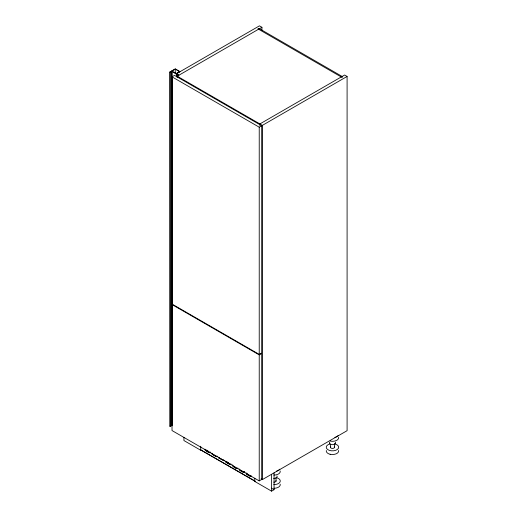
<?xml version="1.0" encoding="UTF-8"?>
<svg xmlns="http://www.w3.org/2000/svg" width="517" height="517" viewBox="0 0 517 517"><rect width="100%" height="100%" fill="white"/><g stroke="black" fill="none" stroke-linecap="round" stroke-linejoin="round"><path stroke-width="0.78" d="M218.594 457.261L218.943 457.991L224.113 460.647M232.501 465.08C232.631 466.463 238.156 469.972 237.898 468.092M239.19 469.152C239.41 470.606 243.921 473.385 244.806 472.402M177.874 74.978L176.329 73.672L179.922 71.598L175.25 68.897L169.906 71.986L170.08 426.312L171.967 425.581L171.967 71.352L169.906 71.986M246.318 472.971C244.799 473.96 252.723 478.328 251.327 475.898M261.13 478.878L262.371 479.595L347.094 430.68L347.094 76.451L262.371 125.366L176.478 75.779L177.538 75.127L177.473 74.551L171.967 71.352M177.829 75.101L176.827 75.779L177.208 75.999L178.785 75.088M204.958 449.202C204.26 450.527 211.169 454.424 210.387 452.123M232.417 465.048C231.79 466.457 238.285 469.966 237.717 468.202M171.831 71.075L175.25 69.097L179.573 71.598L176.155 73.569L171.831 71.075L171.825 425.523M172.019 76.833L174.507 75.398L261.712 125.747L261.712 352.962L259.23 354.391L172.019 304.041L172.019 76.833L259.23 127.182L261.712 125.747M261.932 30.509L261.932 27.285L177.208 76.199L177.208 77.634M259.23 354.901L261.712 353.466L261.712 479.466L259.23 480.9L172.019 430.551L172.019 304.552L259.23 354.901L259.23 480.9M169.906 426.208L171.909 425.052M205.217 450.068L210.309 452.743L210.128 452.117M211.905 453.144C210.858 454.32 218.142 457.926 217.314 456.207M212.086 454.036L216.998 456.66M218.943 457.991L224.035 460.666L223.674 459.878M225.632 461.067C224.565 462.237 232.133 466.043 230.983 464.014M225.813 461.959L230.724 464.583M239.545 469.888L244.638 472.557L244.27 471.775M246.415 473.85L251.508 476.525M254.778 478.238L254.778 481.45L271.574 491.15L274.055 489.715L274.055 472.848M247.307 473.32L246.577 473.32M330.098 454.256L331.668 454.501A6.217 3.587 0 0 0 338.641 450.475M216.817 456.763L217.075 456.194M230.543 464.693L230.724 464.007M261.932 27.285L259.45 25.85L176.478 73.757L178.96 75.185M347.094 76.451L344.613 75.017L259.889 123.938L259.889 125.547M206.567 450.003L207.918 450.785M227.163 461.894L228.514 462.676M271.367 488.164L274.055 489.715M254.92 480.984L200.654 449.868L255.43 481.495M239.726 469.779L239.358 469.152M226 461.855L225.683 461.461M219.124 457.888L218.762 457.254M205.398 449.964L205.081 449.57M177.68 74.467L177.699 76.102M244.547 471.737L244.806 472.183M334.473 443.76L334.473 447.412M330.453 444.174L330.453 447.102M276.039 477.495L276.039 481.146M271.574 474.283L271.574 491.15M262.371 125.366L262.371 479.595M259.23 127.182L259.23 354.391M200.725 446.229L200.725 450.249L183.929 440.549L183.929 437.337M177.854 75.036L177.854 76.652M175.25 69.097L175.25 73.937M171.657 71.281L171.657 425.504M171.566 71.281L171.566 425.51M171.489 71.301L171.489 425.523M171.347 71.352L171.347 425.581M170.08 72.083L170.08 426.312M334.842 443.929A6.236 3.6 0 0 1 337.42 449.441A6.236 3.6 0 0 1 327.526 449.454A6.236 3.6 0 0 1 330.066 443.935M334.337 446.811A2.023 1.17 0 0 1 332.463 448.426A2.023 1.17 0 0 1 330.596 446.804M335.346 442.184A3.115 1.797 0 0 1 332.457 444.672A3.115 1.797 0 0 1 329.587 442.177M338.648 437.285A6.236 3.6 0 0 1 330.092 441.072M330.143 454.281A6.217 3.587 0 0 1 326.324 450.494M338.221 435.45A6.236 3.6 0 0 1 334.861 437.388M276.408 477.663A6.236 3.6 0 0 1 280.124 481.76A6.236 3.6 0 0 1 273.777 484.584M275.904 480.545A2.023 1.17 0 0 1 273.771 482.148M276.912 475.924A3.115 1.797 0 0 1 273.635 478.393M280.214 471.019A6.236 3.6 0 0 1 273.777 475.078M280.214 484.209A6.217 3.587 0 0 1 273.777 488.274M279.787 469.184A6.236 3.6 0 0 1 276.427 471.123M258.791 28.338L257.918 28.842L341.911 77.337L342.79 76.833L258.791 28.338"/></g></svg>
